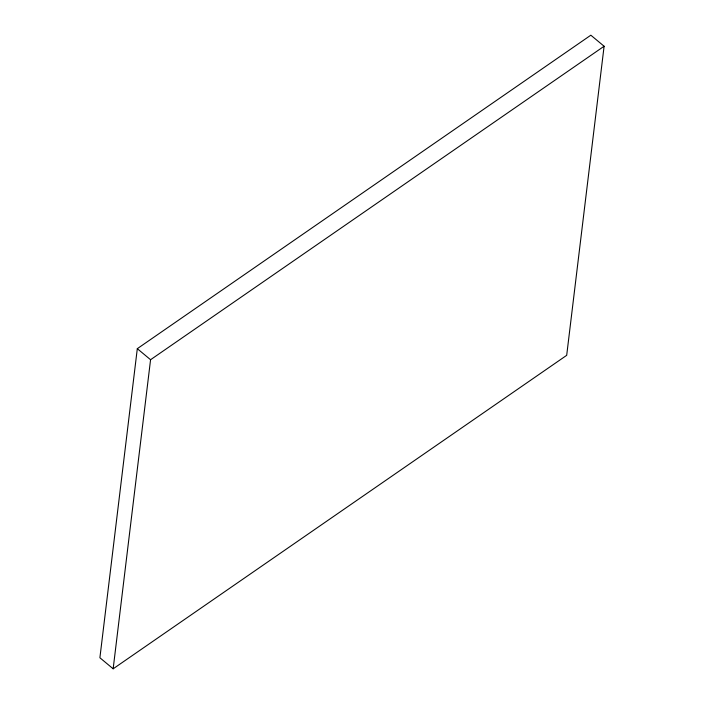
<?xml version="1.0" encoding="UTF-8"?>
<svg xmlns="http://www.w3.org/2000/svg" width="704" height="704" viewBox="0 0 704 704"><rect width="100%" height="100%" fill="white"/><g stroke="black" fill="none" stroke-linecap="round" stroke-linejoin="round"><path stroke-width="1.06" d="M137.306 348.674L99.898 657.756L113.159 668.8L566.694 355.326L604.102 46.244L590.841 35.2L137.306 348.674L150.568 359.718L113.159 668.8M150.568 359.718L604.102 46.244"/></g></svg>
